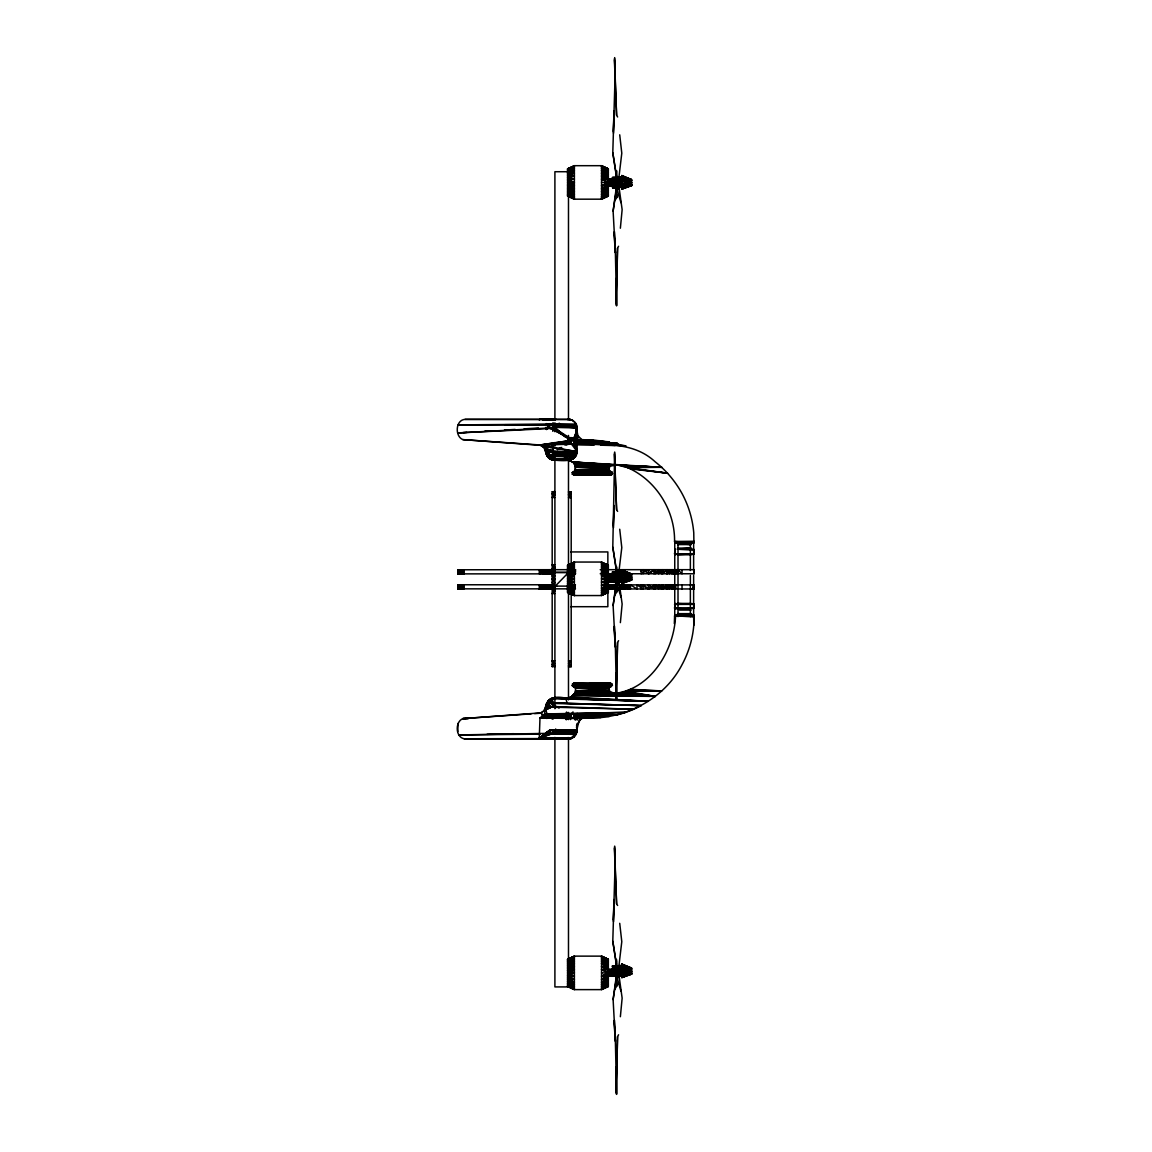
<?xml version="1.0" encoding="UTF-8"?>
<svg xmlns="http://www.w3.org/2000/svg" width="1152" height="1152" viewBox="0 0 1152 1152"><rect width="100%" height="100%" fill="white"/><g stroke="black" fill="none" stroke-linecap="round" stroke-linejoin="round"><path stroke-width="1.5" d="M568.57 586.123L570.96 588.845L572.702 584.77L572.702 588.845L574.229 584.77L575.424 588.845L457.862 588.845L457.862 584.77L552.874 584.77L552.902 588.845L554.486 586.123L554.486 588.845M545.962 573.754L546.71 569.678L546.71 573.754L547.934 569.678L549.547 573.754L549.547 569.678L551.088 573.869L552.902 572.501L552.384 573.869L550.872 569.779L549.389 573.754L548.899 569.678L548.942 573.869L549.49 569.779L551.491 573.754L553.536 569.678L552.773 573.754L552.773 572.386L570.845 572.386L570.989 573.754L572.342 569.678L573.754 573.754L574.906 569.678L575.338 573.754L575.438 569.678L574.114 573.754L574.056 569.678L572.342 573.754L570.989 569.678L568.57 572.501M568.57 569.779L570.931 572.501L552.874 572.501L552.874 573.869L551.362 569.779L551.362 573.869L549.878 569.779L549.245 573.754L548.986 569.678L549.878 573.869L549.878 569.779L551.794 573.754L552.773 572.386L539.266 573.754L539.266 569.678M622.21 445.795L625.723 445.882L600.998 440.813L572.602 440.15L570.845 441.043L570.946 437.544L570.442 442.08L572.342 444.485C601.445 445.147 632.246 440.525 655.214 461.837C666.158 470.477 675.331 481.291 682.027 493.517A100.426 100.426 0 0 1 693.763 532.872L693.907 542.851L678.398 543.499M621.778 175.522L621.763 176.386L631.613 179.611L621.778 175.522L621.85 189.115L631.829 185.515L621.864 188.237L631.742 184.363L608.328 184.19L621.922 182.434L608.328 180.706L621.922 179.539L608.328 179.064L621.922 179.035L621.922 185.832L608.328 185.832L621.922 185.386L608.328 184.19M621.763 178.171L621.763 176.386L631.699 180.763L621.778 180.576L621.763 178.171L631.699 180.763M621.778 569.938L621.835 573.278L631.642 576.576L621.85 578.477L621.85 583.531L631.829 579.931L621.864 582.653L631.742 578.779L621.85 578.477L621.778 569.938L631.613 574.027L621.763 570.816L631.699 575.179L621.778 574.992L631.8 577.382L621.806 580.19L621.85 583.531M631.613 968.112L621.792 964.181L631.584 968.688L621.835 967.363L631.642 970.661L621.85 972.562L621.85 977.616L631.829 974.016L621.864 976.738L631.742 972.864L621.85 972.562L621.778 964.022L631.613 968.112L621.763 964.901L621.778 964.022M621.763 966.672L621.763 964.901L631.699 969.264L621.778 969.077L621.763 966.672L631.699 969.264M674.539 588.96L674.539 584.885L675.562 588.96L675.562 584.885L674.539 588.96L674.323 584.885M674.539 573.754L674.539 569.678L675.562 573.754L675.562 569.678L675.461 573.754L674.539 569.678L674.323 573.754L674.568 569.678M692.107 584.885L694.138 584.885L694.138 588.96L692.107 588.96M600.206 573.754L694.138 573.754L694.138 569.678L600.206 569.678M577.152 723.499L576.389 733.766L574.229 736.704L569.131 738.922L464.198 738.778C455.357 737.266 454.968 721.627 462.902 718.603L541.037 712.858C547.79 709.704 544.91 697.507 554.486 698.026M614.88 86.976L614.693 57.6M614.88 875.477L614.693 846.101M616.55 170.885L616.536 176.112L612.792 152.726L614.866 83.563M616.55 567.043L616.536 570.528L612.792 547.142L614.693 452.016M616.55 959.386L616.536 964.613L612.792 941.227L614.866 872.078M572.458 584.77L573.941 588.845L574.834 584.77L574.819 588.845L573.97 584.77L572.458 588.845L570.946 584.77L571.075 588.845L572.458 584.77L572.515 588.845L570.946 584.77L570.96 588.845L570.946 584.77L575.424 584.77L574.114 588.845L572.515 584.77M619.718 134.813L621.792 153.202L618.394 181.714L616.507 177.235L616.536 170.626M619.718 529.229L621.792 547.618L618.394 576.13L616.507 571.666L616.522 566.698M619.718 923.314L621.792 941.702L618.394 970.214L616.507 965.75L616.522 960.782M552.931 443.174L553.032 454.248L546.955 455.731L544.046 447.725L540.072 444.974L462.902 439.618C454.723 436.522 455.414 419.846 465.048 419.386L568.57 419.386C573.149 419.314 577.21 423.374 577.152 427.954L577.152 451.627C576.691 462.888 561.816 460.57 554.486 460.195C548.453 460.282 544.536 453.989 545.746 448.387L555.797 453.456M553.003 430.862L553.046 422.626M570.427 588.96L570.845 584.885L570.83 588.96L569.131 586.238L569.131 588.96M570.874 457.646L570.845 461.117L573.754 463.018L575.554 466.776L574.718 471.254L572.184 472.608L573.595 475.056L610.69 475.056L612.446 473.486L612.014 472.104L609.221 470.693L575.568 469.786L575.222 465.264L573.754 463.018L661.622 467.294L627.754 467.698L617.918 465.12L572.486 461.995L567.634 459.72M570.816 438.034L570.586 442.858L577.152 451.627L552.341 451.44L545.069 449.338L561.096 455.544M618.566 246.269L617.544 248.155L616.262 303.71M618.566 640.685L617.544 642.571L616.262 698.126M618.566 1034.77L617.544 1036.656L616.262 1092.211M544.334 587.938L539.266 588.96L541.872 584.885L543.456 588.96L543.456 584.885L544.694 588.96L544.694 584.885L545.472 588.96L545.472 584.885L545.746 588.96L545.746 584.885L545.069 588.845L545.069 584.77L544.046 588.845L542.678 584.77L542.678 588.845L540.072 584.77L540.072 588.845M552.773 573.754L552.456 569.678L550.757 573.754L549.734 569.678L549.389 573.754M553.133 719.006L553.162 715.622M572.386 420.264L569.131 419.299L572.386 420.264L575.496 423.029L577.93 435.773L581.789 439.589L600.998 440.813L572.069 440.222L570.845 441.043L571.104 437.587M612.605 187.762L612.605 186.754L621.346 186.394L621.374 187.402L612.605 187.646L621.374 186.739L612.605 187.762L621.374 186.739M612.605 582.192L612.605 581.17L621.346 580.81C617.054 584.41 603.59 580.896 621.374 581.155L612.605 582.062L621.374 581.155M621.374 975.24L612.605 976.262L621.374 975.24L612.605 976.262L612.605 975.254L621.346 974.894L621.374 975.902L612.605 976.147L621.36 975.787L612.605 975.254M616.392 305.15L617.544 248.155M616.392 699.566L617.544 642.571M616.392 1093.651L617.544 1036.656M605.146 443.088L576.547 442.138L609.394 441.806L572.458 440.222L540.072 444.974L542.678 446.386L577.152 451.627L574.819 442.901L577.152 427.954L553.234 425.851L552.341 424.541C549.49 422.611 547.315 428.011 550.858 428.486L573.941 440.582L577.152 451.627L549.85 451.469L549.173 454.219L550.872 455.4L575.424 456.768L570.946 459.864L568.57 460.195L551.088 459.49L572.515 459.23L554.486 460.195M548.899 569.678L548.842 573.754L549.389 569.678L549.49 573.869L550.872 569.779L552.874 573.869L457.862 573.869L457.862 569.779L575.568 569.678L573.826 573.754L572.99 569.678L572.4 573.754L574.114 569.678M553.104 429.926L552.917 425.261L551.794 424.253L549.23 425.016L547.056 429.077M568.57 588.845L570.96 584.77L570.528 588.845L571.075 584.77M549.389 585.907L552.773 584.885L553.277 588.845L553.291 586.123L552.341 588.845L550.872 584.77L549.49 588.845L548.05 584.77L546.955 588.845L546.955 584.77L545.947 588.845M621.331 965.707L612.475 965.952L612.475 966.974L621.346 966.6L621.317 965.592L612.461 966.082L621.346 966.6M579.168 720.648L581.789 718.632L539.986 717.941L544.694 713.952L572.602 713.722L574.056 714.283L574.387 717.12L593.597 717.71C572.242 711.907 582.062 732.384 570.845 738.59L539.266 738.158L539.986 717.941L573.077 718.013L574.387 717.12C616.622 723.11 662.054 703.282 682.027 664.704A100.426 100.426 0 0 0 693.778 625.349L693.648 615.053L677.592 613.642L691.186 613.642M546.898 718.517L544.694 713.952C544.954 700.69 550.67 694.8 565.632 698.141C569.232 698.083 573.379 696.787 575.078 693.317L615.715 693.288C652.306 688.363 674.726 648.446 675.605 614.722L693 614.707L694.066 615.715L693.778 625.349M548.05 569.779L549.475 573.869L548.942 569.779L548.842 573.754L549.23 569.678L550.469 573.754L549.994 569.678M569.131 569.678L569.131 572.386L570.83 569.678L570.845 573.754L572.069 569.678L572.4 573.754L572.386 569.678L570.845 573.754L570.427 569.678L570.845 573.754L575.568 573.754M674.323 623.664L674.611 615.787L675.605 614.722L693.648 615.053L694.138 616.954L674.611 615.787L693.648 615.053L692.208 614.664M613.282 131.386L614.03 111.024L613.498 133.214M613.282 525.816L614.03 505.454L613.498 527.63M613.282 919.901L614.03 899.525L613.498 921.715M457.862 731.462L457.877 724.954M574.056 569.678L574.762 573.754L574.906 569.678M554.285 588.96L552.773 584.885L551.362 588.845L551.362 584.77L549.878 588.845L549.878 584.77L548.986 588.845L549.187 584.77L550.325 588.845M464.198 569.779L464.198 573.869L462.47 569.779L460.915 573.869L460.915 569.779L459.605 573.869L459.605 569.779L458.654 573.869L458.654 569.779L458.064 573.869L457.877 569.779L457.862 573.869L458.064 569.779L458.899 573.869L459.979 569.779L459.979 573.869L461.318 569.779L462.902 573.869L462.902 569.779M570.946 586.123L552.874 586.123L551.866 584.77L551.794 588.96L553.176 586.238L552.456 588.96L550.757 584.885L550.742 588.96L549.389 584.885L548.899 588.96L548.942 584.77L549.49 588.845L550.872 584.77L552.456 588.96L552.456 584.885L553.176 588.96L553.277 586.123L552.73 588.845L552.384 584.77L550.872 588.845M570.845 573.754L570.989 569.678M674.323 588.96L674.957 584.885M552.816 443.318L552.874 451.958L551.362 451.08L549.504 451.786L546.955 455.731L549.475 458.582L554.285 460.094L552.787 459.95L553.118 452.65L550.454 449.582M545.702 588.845L545.947 584.77L546.71 588.96L546.71 584.885L547.934 588.96L549.547 584.885L551.088 588.845L552.902 586.123L552.384 584.77L553.234 588.845M552.974 701.525L552.773 706.306L550.483 707.141C548.251 706.637 548.525 703.066 550.757 702.878L641.131 705.6A100.339 100.339 0 0 1 617.645 714.715L574.056 714.283L609.394 716.414L574.762 715.637L600.998 717.408L574.387 717.12L585.922 717.696M551.534 729.835L553.162 731.693L552.773 733.205L549.979 733.867L548.971 732.73L550.21 729.922L576.994 730.354L549.734 730.181L539.266 738.158L569.131 738.922M548.05 457.301L552.874 460.051L551.362 455.4L549.389 454.637L546.71 455.544L552.773 454.45L553.118 452.65L551.002 451.008L545.702 451.512L549.562 451.57L546.71 455.544L552.787 459.95L553.234 452.765L552.341 451.44L576.936 453.499L553.234 452.765L552.73 454.68L546.955 455.731L552.874 460.051L570.946 459.864L574.114 458.165L549.475 458.582L552.874 460.051L553.234 452.765L576.331 455.256L570.946 459.864L551.088 459.49M545.962 569.678L545.702 573.754L545.962 569.678L546.955 573.869L546.955 569.779L548.05 573.869L547.934 569.678M550.757 573.754L551.016 569.678M553.176 586.238L552.917 588.96L551.794 584.885L549.994 588.96L549.245 584.885L548.986 588.96L548.842 584.885L548.942 588.845M571.147 457.79L570.845 461.117L567.504 460.21L571.09 460.282M620.366 228.226L622.138 209.621L618.278 181.786M620.366 622.642L622.138 604.051L618.278 576.202M620.366 1016.726L622.138 998.136L618.278 970.286M674.568 573.754L674.957 569.678L676.67 573.754L676.67 569.678L677.275 572.386M571.45 454.752L571.781 451.354M575.136 573.754L575.424 571.032M553.234 732.37L551.362 729.734C547.013 729.533 549.634 736.33 552.744 733.334L552.73 730.44L553.234 732.37L556.445 733.478M553.824 702.95L550.354 702.95L549.173 704.002L549.85 706.752L551.362 707.141L553.234 705.456L549.475 699.638L553.018 699.538M613.109 211.061L617.314 183.83L619.315 189.418L617.861 185.746L616.478 186.379L613.109 211.061L615.384 252.806L616.579 305.899L615.931 278.496M613.109 605.477L617.314 578.246L619.315 583.834L617.861 580.162L616.478 580.795L613.109 605.477L615.384 647.222L616.579 700.315L615.931 672.912M613.109 999.562L617.314 972.331L619.315 977.918L617.861 974.246L616.478 974.88L613.109 999.562L615.384 1041.307L616.579 1094.4L615.931 1066.997M575.266 720.187L573.97 714.082L571.075 714.398L567.101 718.07M552.456 588.96L552.874 584.77L552.787 588.96L551.491 584.885L549.547 588.96L549.547 584.885M549.994 588.96L550.483 584.885L549.23 588.96L548.827 584.885L548.899 588.96M573.826 573.754L574.33 569.678M571.493 437.846L570.946 441.115L572.458 440.222L540.072 444.974L577.152 451.627L573.941 440.582L553.032 427.349L550.858 428.486L572.458 440.222L600.998 440.813L573.581 440.381L574.632 443.117L572.342 444.485L574.632 443.117L573.581 440.381L583.776 440.309L572.069 440.222L577.93 435.773L570.845 441.043L571.694 437.774L570.586 442.858L566.165 445.133M618.394 181.714L618.955 177.682L617.89 177.782M618.394 576.13L618.955 572.112L617.89 572.198M618.394 970.214L618.955 966.197L617.89 966.283M457.862 725.299L458.179 723.341M573.826 569.678L573.163 573.754L572.515 569.678L572.112 573.754L573.581 569.678L573.754 573.754L574.632 569.678L574.762 573.754M675.461 554.803L674.539 553.795L675.317 549.144M552.384 588.845L553.291 586.123M552.73 427.781L457.862 432.922L551.362 428.486L553.032 427.349L577.152 427.954L573.97 444.154L540.072 444.974L570.528 442.382L571.09 440.928L573.466 440.338L575.309 434.146M612.446 473.486L572.256 474.12L611.525 474.854L589.55 475.056L610.69 475.056L612.446 473.486L572.184 472.608L612.014 472.104L573.394 471.557L610.69 471.514L574.718 471.254L609.221 470.693L609.35 467.352L610.416 466.099L616.421 464.976L574.718 464.227L575.568 467.194L610.416 466.099L575.222 465.264L615.038 464.933L572.486 461.995L661.622 467.294L625.795 467.006M572.515 459.23L549.475 458.582L552.787 459.95L550.757 455.342L553.032 453.974L552.283 451.411M693.13 584.885L693.13 588.96L694.138 584.885L694.138 588.96L693.648 584.885M693.13 588.96L694.138 584.885M610.69 588.96L611.726 584.885L612.014 588.96L612.13 584.885L611.194 588.96L610.79 584.885L610.085 588.96L609.552 584.885L609.192 588.96L609.005 584.885L608.976 588.96L609.048 584.885L609.221 588.96L610.272 584.885L610.69 588.96L610.69 584.885L612.13 588.96L612.13 584.885L612.634 588.96L613.771 584.885L614.39 588.96L615.715 584.885L616.68 587.606M575.77 430.877L577.152 427.954L573.941 440.582L574.373 443.592L572.342 444.485M462.902 584.77L462.902 588.845L461.318 584.77L461.318 588.845L459.979 584.77L458.899 588.845L458.899 584.77L458.179 588.845L457.862 584.77L458.179 588.845L458.179 584.77L458.654 588.845L458.654 584.77L459.605 588.845L460.915 584.77L462.47 588.845L464.198 584.77L464.198 588.845M552.787 588.96L553.536 586.238M576.23 431.05L577.152 427.954M546.826 713.045L545.746 709.834L552.629 706.493L553.162 704.779L551.491 698.602L553.536 698.17L648.36 701.28L570.989 697.046L569.318 697.637L648.36 701.28L551.491 698.602M567.835 718.157L573.005 711.922M551.794 584.885L550.469 588.96L550.325 584.77L551.866 588.845L552.874 586.123M572.314 438.192L570.946 441.115L572.026 437.774M545.472 569.678L545.702 573.869L545.069 569.779L545.069 573.869L544.046 569.779L542.678 573.869L542.678 569.779L540.072 573.869L540.072 569.779M673.402 584.885L673.402 588.96L671.774 584.885L671.774 588.96L669.47 584.885L669.47 588.96L666.518 584.885L662.832 588.96L658.656 584.885L658.656 588.96L653.933 584.885L653.933 588.96L648.72 584.885L648.72 588.96L643.061 584.885L643.061 588.96L636.998 584.885L636.998 588.96L630.49 584.885L629.122 588.96L629.122 584.885L627.754 588.96L627.754 584.885L625.795 588.96L625.795 584.885L623.909 588.96L623.909 584.885L622.08 588.96L620.352 584.885L619.258 587.606M551.794 588.96L552.773 584.885L552.73 588.845M553.277 731.894L550.858 734.054L543.773 734.112M548.986 569.779L549.187 573.869L549.23 569.678L550.325 573.869L551.866 569.779L551.866 573.869L552.874 572.501M574.646 716.832L572.458 717.998L571.09 717.293L571.075 714.398M550.858 424.166L576.389 424.454L550.858 424.166L549.49 424.886L549.475 427.766M553.867 702.605L546.955 702.49L552.874 703.714L550.354 702.95L546.235 704.29L549.014 705.514L545.702 707.141L549.85 706.752L545.069 708.883L551.362 707.141L545.702 706.709L549.086 704.016L545.962 704.621L550.224 703.008L545.702 706.709L549.245 706.306L545.746 709.834L551.261 707.198L548.842 705.038L545.962 704.621L550.757 702.878L552.787 703.786L547.934 700.949L551.534 702.936L546.71 702.677L552.787 703.786L550.757 702.878L549.389 703.584L548.986 705.83L551.261 707.198L553.234 705.456L551.088 698.731L556.186 698.558M586.67 440.51L572.602 440.15L570.845 441.043L572.026 437.99M576.994 730.354L550.21 729.922L548.971 732.73L551.261 734.098L539.266 738.158L570.83 738.59L575.971 734.414L553.176 731.938L552.773 730.67L576.734 732.442L570.845 738.59L567.547 737.611M552.773 454.45L553.162 453.442L556.286 455.098M552.341 573.869L552.73 569.779M570.946 441.115L572.285 437.818M552.874 584.77L551.088 588.845L551.088 584.77M576.504 725.688L580.018 719.813M570.845 697.104L575.338 692.597L575.568 688.435L572.184 685.613L573.595 683.165L610.69 683.165L612.403 685.382L609.883 686.909L574.718 686.966L608.976 688.306L609.883 686.909L573.394 686.678L611.323 686.592L572.184 685.613L612.403 685.382L572.256 684.101L612.13 683.899L573.595 683.165M577.166 433.685L570.845 441.043L572.213 438.12M575.626 430.79L576.994 427.867M616.651 197.726L618.451 194.098L616.478 186.379L616.651 197.726L614.894 200.549M616.651 592.157L618.451 588.528L616.478 580.795L616.651 592.157L614.894 594.979M616.651 986.242L618.451 982.613L616.478 974.88L616.651 986.242L614.894 989.064M567.504 443.722L571.147 440.712M570.989 697.046L575.338 692.597L609.797 691.56L614.39 693.274L655.214 696.384L625.795 691.214L661.622 690.926L630.49 689.328M675.259 614.894L674.568 616.162L694.066 615.715L678.686 615.038M546.466 429.595L548.309 426.542M570.845 441.043L572.602 438.221M575.424 456.768L546.955 455.731L549.49 454.68L551.362 455.4L549.173 454.219L549.014 452.707L551.362 451.08L545.069 449.338M549.734 730.181L539.266 738.158L572.386 737.957M555.293 427.45L551.362 424.166L549.85 424.57L549.173 427.32L551.362 428.486M574.819 442.901L573.97 444.154L577.152 451.627L574.646 441.389L573.466 440.338M571.09 440.928L564.811 444.888M546.25 429.264L548.237 426.427M546.696 429.149L548.827 426.283L550.742 428.443L554.242 428.803M573.912 734.472L575.971 731.722M574.042 734.386L577.152 730.267L576.634 726.941M554.904 593.568L552.182 593.568L554.904 591.307L552.182 589.349L568.483 572.53L571.205 574.042L568.483 575.885L571.205 579.312L568.483 582.754L571.205 584.582L568.483 586.109L571.205 589.507L568.483 591.422L571.205 593.726L568.483 593.726M568.483 564.912L571.205 564.912L568.483 568.325L571.205 570.067L568.483 572.53L571.205 576.13L568.483 579.312L571.205 582.509L568.483 586.109L571.205 588.571L568.483 590.314L571.205 593.726M568.483 572.53L571.205 569.131L568.483 567.202L571.205 564.912M554.904 708.71L554.904 572.53L552.182 575.942L554.904 579.326L552.182 582.365L554.904 586.109L552.182 584.424L554.904 582.696L552.182 579.154L554.904 575.798L552.182 573.883L554.904 572.53L552.182 569.909L554.904 568.224L552.182 564.739L554.904 564.739M552.182 593.568L554.904 590.213L552.182 588.398M613.944 232.315L615.384 252.806L614.477 231.682M613.944 626.746L615.384 647.222L614.477 626.098M613.944 1020.83L615.384 1041.307L614.477 1020.182M539.266 420.062L539.971 419.27L556.042 419.27M675.562 609.106L674.539 608.083L675.461 603.418M574.56 734.558L576.979 731.938M693.187 609.106L694.138 608.083L694.138 604.339L693.13 603.418M573.336 457.315L570.946 459.864L564.379 457.92M554.904 497.491L552.182 497.491L554.904 494.741L552.182 493.747L554.904 492.682L552.182 491.774L552.182 666.533L554.904 666.778M552.182 497.491L554.904 494.755L552.182 493.747L554.904 492.696L552.182 491.774L554.904 491.53M693.13 554.803L694.138 553.781L693.648 549.259L694.138 550.138L678.744 549.331M555.682 729.245L552.614 733.392L539.266 738.158L550.21 729.922M565.79 719.496L572.602 713.722L625.723 712.339L544.694 713.952L571.334 714.125L566.453 719.741M555.826 729.302L552.773 733.205L556.056 734.184M576.389 733.766L570.931 738.504L568.57 738.835L572.702 737.77L574.229 736.704L570.931 738.504L567.648 738.562M640.642 571.306L643.061 569.678L648.72 573.754L653.933 569.678L653.933 573.754L658.656 569.678L658.656 573.754L662.832 569.678L662.832 573.754L666.518 569.678L666.518 573.754L669.47 569.678L669.47 573.754L671.774 569.678L671.774 573.754L673.402 569.678L673.402 573.754M682.027 569.678L682.027 573.754L677.765 569.678L677.765 573.754L672.912 569.678L667.512 573.754L667.512 569.678L661.622 573.754L661.622 569.678L655.214 573.754L655.214 569.678L648.36 573.754L648.36 569.678L641.131 573.754L641.131 569.678M549.086 730.915L539.266 738.158L548.971 732.73M575.424 735.422L570.931 738.504L567.403 738.504M553.997 571.334L552.182 568.958L554.904 567.086L552.182 564.739M546.955 455.731L549.173 454.219L545.947 452.966L551.002 451.008M641.131 588.96L641.131 584.885L648.36 588.96L655.214 584.885L661.622 588.96L661.622 584.885L667.512 588.96L667.512 584.885L672.912 588.96L672.912 584.885L675.346 586.93M557.352 449.309L560.333 447.538M570.946 714.571L572.458 713.678M549.562 451.57L545.962 453.6L548.856 452.923L549.389 454.637M534.686 713.621L540.072 713.246L542.678 711.835M550.872 455.4L553.032 454.248L576.331 455.256L550.872 455.4L554.299 455.4M572.458 444.542L574.632 443.39M550.858 729.734L548.942 731.894L551.362 734.054L549.187 732.902L548.986 731.419L550.858 729.734L552.874 730.613L551.362 729.734M557.309 449.683L561.73 447.408M574.373 595.555L567.576 592.142L574.373 595.253L567.576 591.365L574.373 594.302L567.576 590.126L574.373 592.747L567.576 589.205L574.373 590.659L567.576 587.549L574.373 588.096L567.576 583.978L574.373 585.202L567.576 581.472L574.373 582.048L567.576 578.794L574.373 575.496L567.576 574.142L574.373 572.371L567.576 571.954L574.373 569.477L567.576 570.038L574.373 566.957L567.576 568.195L574.373 564.883L567.576 566.568L574.373 563.328L567.576 565.56L574.373 562.378L567.576 566.021L574.373 563.328L567.576 567.029L574.373 564.883L567.576 568.368L574.373 566.957L567.576 570.37L574.373 569.477L567.576 572.918L574.373 572.371L567.576 575.726L574.373 575.496L567.576 576.36L574.373 578.765L567.576 581.17L574.373 582.048L567.576 583.445L574.373 585.202L567.576 585.59L574.373 588.096L567.576 588.398L574.373 592.747L567.576 590.53L574.373 594.302L567.576 591.552L574.373 595.253L567.576 592.171L574.373 595.555L601.546 595.555L608.328 592.387L608.328 565.214L601.546 562.046L574.373 562.046L567.576 565.214L567.576 592.387L574.373 595.555L574.373 562.046L567.576 565.214M608.328 986.371L601.546 989.294L608.328 985.781L601.546 988.358L608.328 984.658L601.546 986.832L608.328 983.002L601.546 984.744L608.328 980.827L601.546 982.195L608.328 978.35L601.546 979.315L608.328 975.701L621.922 976.262L621.922 969.48L601.546 969.581L608.328 972.878L601.546 976.162L621.922 975.83L608.328 975.83L601.546 979.243L608.328 978.437L601.546 982.138L608.328 980.87L601.546 984.658L608.328 983.002L601.546 986.832L608.328 984.658L601.546 988.358L608.328 985.781L601.546 989.294L608.328 986.386L601.546 989.626L574.373 989.626L567.576 986.458L567.576 959.285L574.373 956.131L601.546 956.131L608.328 959.357L608.328 986.386L601.546 989.626L601.546 956.131L608.328 959.371L601.546 956.462L608.328 959.962L601.546 957.427L608.328 961.142L601.546 958.925L608.328 962.784L601.546 961.085L608.328 964.93L601.546 963.547L608.328 967.349L601.546 966.514L608.328 969.998L621.922 971.122L608.328 972.878L601.546 976.147L621.922 974.635L608.328 972.878L601.546 969.595L621.922 969.984L608.328 971.208L621.922 971.122L608.328 971.15L621.922 972.878L608.328 974.635L621.922 975.758L608.328 976.262L621.922 976.262L631.858 973.44L621.806 974.275L621.85 977.616M608.328 195.926L601.546 199.181L574.373 199.181L567.576 196.013L567.576 168.84L574.373 165.686L601.546 165.686L608.328 168.912L608.328 195.941L601.546 199.181L601.546 165.686L608.328 168.926L601.546 166.003L608.328 169.517L601.546 166.982L608.328 170.654L601.546 168.552L608.328 172.339L601.546 170.64L608.328 174.499L601.546 173.16L608.328 176.918L601.546 176.069L608.328 179.554L621.922 179.539L608.328 179.51L621.922 180.677L608.328 182.434L601.546 185.702L608.328 185.285L601.546 188.87L608.328 187.992L601.546 191.765L608.328 190.44L601.546 194.299L608.328 192.557L601.546 196.301L608.328 194.213L601.546 197.914L608.328 195.336L601.546 198.85L608.328 195.941L601.546 198.85L608.328 195.35L601.546 197.885L608.328 194.213L601.546 196.387L608.328 192.47L601.546 194.299L608.328 190.44L601.546 191.765L608.328 187.992L601.546 188.87L608.328 185.285L601.546 185.717L608.328 182.434L621.922 184.19L631.642 182.16L621.835 178.848L631.584 180.187L621.792 175.68L631.613 179.611M608.328 592.387L601.546 595.21L608.328 592.07L601.546 594.259L608.328 591.192L601.546 592.704L608.328 589.752L601.546 590.645L608.328 587.866L601.546 588.125L608.328 585.547L601.546 585.216L608.328 582.955L601.546 582.091L608.328 580.176L601.546 578.822L608.328 577.325L601.546 575.539L608.328 574.574L601.546 572.4L608.328 571.968L601.546 569.506L608.328 569.693L601.546 566.942L608.328 567.778L601.546 564.84L608.328 566.381L601.546 563.299L608.328 565.531L601.546 562.349L608.328 565.214M601.546 595.21L608.328 592.099L601.546 594.259L608.328 591.235L601.546 592.704L608.328 589.824L601.546 590.645L608.328 587.894L601.546 588.125L608.328 585.576L601.546 585.216L608.328 582.998L601.546 582.091L608.328 580.19L601.546 578.822L608.328 577.339L601.546 575.539L608.328 574.589L601.546 572.4L608.328 571.982L601.546 569.506L608.328 569.693L601.546 566.942L608.328 567.821L601.546 564.84L608.328 566.395L601.546 563.299M568.051 439.2L570.787 441.36L553.234 425.851L576.979 426.298L552.341 424.541L553.234 425.851L559.368 423.274M567.576 168.84L574.373 166.003L567.576 169.675L574.373 166.982L567.576 170.741L574.373 168.552L567.576 172.051L574.373 170.64L567.576 173.678L574.373 173.16L567.576 175.637L574.373 176.069L567.576 177.869L574.373 179.165L567.576 180.101L574.373 182.434L567.576 184.81L574.373 185.717L567.576 187.07L574.373 188.87L567.576 189.202L574.373 191.765L567.576 191.189L574.373 194.299L567.576 193.075L574.373 196.301L567.576 194.674L574.373 197.885L567.576 195.667L574.373 198.85L567.576 195.206L574.373 197.914L567.576 194.198L574.373 196.387L567.576 192.802L574.373 194.299L567.576 190.93L574.373 191.693L567.576 188.352L574.373 188.798L567.576 185.501L574.373 185.702L567.576 182.434L574.373 182.434L567.576 179.755L574.373 179.136L567.576 177.206L574.373 175.997L567.576 174.859L574.373 173.102L567.576 172.786L574.373 170.554L567.576 171.115L574.373 168.48L567.576 169.891L574.373 166.954L567.576 169.128L574.373 165.686L574.373 199.181L567.576 196.013M567.576 959.285L574.373 956.448L567.576 960.12L574.373 957.427L567.576 961.186L574.373 958.997L567.576 962.496L574.373 961.085L567.576 964.123L574.373 963.605L567.576 966.082L574.373 966.514L567.576 968.314L574.373 969.595L567.576 970.531L574.373 972.878L567.576 975.254L574.373 976.162L567.576 977.515L574.373 979.315L567.576 979.646L574.373 982.195L567.576 981.634L574.373 984.744L567.576 983.246L574.373 986.832L567.576 985.118L574.373 988.315L567.576 986.098L574.373 989.294L567.576 985.651L574.373 988.358L567.576 984.643L574.373 986.832L567.576 983.52L574.373 984.658L567.576 981.374L574.373 982.138L567.576 978.797L574.373 979.243L567.576 975.946L574.373 976.147L567.576 972.878L574.373 972.878L567.576 970.2L574.373 969.581L567.576 967.637L574.373 966.427L567.576 965.304L574.373 963.547L567.576 963.23L574.373 960.998L567.576 961.56L574.373 958.925L567.576 960.336L574.373 957.384L567.576 959.573L574.373 956.131L574.373 989.626L567.576 986.458M631.829 185.515L621.835 188.957L621.806 185.774L631.858 184.925L621.85 189.115M631.8 577.382L621.792 577.67L621.806 580.19L631.858 579.341L621.835 583.373L631.829 579.931M631.858 973.44L621.835 977.458L631.829 974.016M540.072 713.246L541.037 712.858L543.01 715.81M579.168 437.573L572.069 440.222L583.776 440.309L569.765 440.294M568.483 666.95L571.205 666.691L571.205 491.933L568.483 492.854L571.205 493.906L568.483 494.914L571.205 497.65L568.483 497.65M553.234 425.851L559.67 423.619M571.205 493.906L568.483 494.827L571.205 497.65M549.504 451.786L545.947 452.966L548.942 453.24L549.49 454.68M542.65 587.938L539.266 588.96L539.266 584.885M545.962 704.621L549.389 703.584M621.821 187.776L631.858 184.925M631.642 576.576L621.85 575.798L608.328 577.037L621.922 578.794L608.328 578.736L621.922 580.392L608.328 580.464L621.922 581.688L608.328 582.192L621.922 582.192L631.858 579.341M631.8 182.952L621.806 185.774L621.778 180.576L631.8 182.952L621.792 183.24M631.8 971.467L621.806 974.275L621.778 969.077L631.8 971.467L621.792 971.741M621.302 573.509L612.533 575.698L621.317 575.338L612.562 577.728L621.317 577.368L621.331 579.283L612.576 579.658L612.49 574.402L621.36 574.027L621.374 575.957L612.547 578.347L612.576 580.176L621.374 579.816L621.302 573.509L612.504 573.883L612.547 578.347L621.374 577.987L612.576 580.176M621.374 970.042L612.547 972.432L612.576 974.261L621.374 973.901L621.374 972.072L612.547 972.432L612.518 970.402L621.36 968.112L621.374 970.042L612.518 970.402M545.702 706.709L548.986 705.83M612.576 185.227L621.317 182.952L621.302 179.093L612.504 179.453L612.533 181.282L621.317 180.922L612.562 183.312L621.317 182.952L621.331 184.867L612.576 185.227L612.49 179.971L621.36 179.611L621.374 185.386L612.576 185.746L612.518 181.901L621.36 179.611M612.576 579.658L621.317 577.368M612.576 973.742L621.317 971.453L621.302 967.594L612.504 967.968L612.533 969.782L621.317 969.422L612.562 971.813L621.317 971.453L621.331 973.368L612.576 973.742L612.49 968.486L621.36 968.112M621.36 574.027L612.518 576.317L621.374 575.957M612.533 181.282L621.302 179.093M612.533 969.782L621.302 967.594M612.576 185.746L621.374 183.557L612.547 183.931L621.374 181.526L612.518 181.901M612.576 974.261L621.374 972.072M568.483 569.765L571.205 569.131M621.864 186.466L631.742 184.363M621.864 580.882L631.742 578.779M621.864 974.966L631.742 972.864M552.182 589.349L554.904 588.816M567.202 703.08L565.632 698.141L552.787 698.27L554.285 698.126M569.16 440.165L581.789 439.589M612.49 178.114L621.317 177.077L621.346 178.099L612.475 178.459L612.475 177.451L621.317 177.077L612.461 177.581L621.346 178.099M612.49 572.53L621.317 571.507L621.346 572.515L612.475 572.89L612.475 571.867L621.317 571.507L612.461 571.997L621.346 572.515M612.49 966.614L621.317 965.592L612.475 965.952M546.235 704.29L549.173 704.002M549.014 452.707L545.947 452.966L551.362 451.08L545.702 451.08M621.922 184.19L608.328 185.314L621.922 185.832M608.328 581.688L621.922 580.55L608.328 580.392L621.922 578.794L608.328 578.794L621.922 577.195L608.328 577.037L621.922 577.037L608.328 575.885L621.922 575.395L621.922 582.192L608.328 581.731L621.922 582.192M623.909 691.805L655.214 696.384L615.715 693.288L575.078 693.317L609.797 691.56L608.976 688.306L575.568 691.042L575.078 693.317L632.059 695.491M574.718 464.227L613.195 465.077L575.338 465.624L610.416 466.099L575.554 466.776L609.35 467.352L575.568 469.786L608.976 469.08M678.254 549L691.186 548.093L677.592 548.093M468.288 718.574L462.902 718.603L531.101 713.866M679.363 610.013L689.962 609.336M463.234 432.59L466.819 432.374M484.718 431.28L490.09 430.949M504.418 430.07L515.16 429.408M524.102 428.861L538.43 427.982M545.587 427.536L549.173 427.32M542.65 419.861L552.773 419.27M677.246 609.005L694.138 608.083L674.539 608.083L689.803 608.918M692.208 549.115L693.648 549.259L694.138 553.781L677.16 554.717L691.358 554.803M539.986 717.941L570.571 716.688L571.579 717.811L581.789 718.632L571.147 717.509L570.845 714.614L566.424 712.152M621.922 179.035L601.546 179.165L608.328 182.434L601.546 179.136L608.328 179.554L601.546 175.997L608.328 176.918L601.546 173.16L608.328 174.499L601.546 170.64L608.328 172.339L601.546 168.552L608.328 170.698L601.546 166.954L608.328 169.517L601.546 166.018L608.328 168.912M540.072 444.974L571.075 443.822L570.528 442.382M569.189 440.266L572.602 440.15M609.062 690.062L575.568 691.042L609.797 691.56M544.536 419.918L555.077 419.659M487.051 734.299L513.691 733.694M552.874 738.835L556.157 738.778M549.49 733.334L458.654 734.933L540.216 734.155M594.965 475.07L611.525 474.854L573.595 475.056M694.138 541.267L674.568 541.469L674.957 543.067L693.907 542.851L674.568 541.469C675.072 510.552 656.122 480.211 627.754 467.698L667.512 473.184L630.49 468.893M462.902 718.603L468.216 718.546M567.547 717.336L571.09 717.293L570.528 715.838M678.816 614.851L693 614.707L678.298 614.664M583.776 717.926L573.077 718.013L576.115 719.338M551.362 424.166L458.064 424.872L549.49 424.886M613.195 465.077L575.338 465.624M674.539 604.426L694.138 604.339L677.16 603.504M567.072 718.027L572.458 717.998M504.85 424.714L549.85 424.57M567.576 578.794L574.373 578.765M678.586 609.134L690.509 609.106L677.218 609.106M589.55 683.165L610.69 683.165M575.568 688.435L608.976 688.306M585.922 440.525L593.597 440.51M605.534 443.534L574.373 443.592L593.842 444.456M614.189 443.52L617.645 443.506L576.432 441.634M677.102 549.144L691.402 549.115M556.718 738.533L464.198 738.778L556.358 738.835M621.922 969.48L608.328 969.509L631.642 970.661M601.546 182.434L621.922 182.434M678.398 543.557L690.394 543.557M677.592 544.579L691.186 544.579L678.283 543.672M678.298 549.115L690.48 549.115M570.643 551.938L607.853 551.938L607.853 606.701L570.643 606.701M674.539 553.795L694.138 553.781M621.922 575.395L608.328 575.395L621.922 575.914L621.835 573.278L631.584 574.603L621.792 570.096L631.613 574.027M552.182 579.154L554.904 579.154M568.483 579.312L571.205 579.312M607.19 584.885L617.645 584.885M618.696 584.885L676.152 584.885M677.218 584.885L691.373 584.885M552.773 586.238L556.718 586.238M567.504 586.238L570.845 586.238L569.318 588.96L569.318 586.238L567.504 588.96L567.504 586.238L574.373 588.096M607.19 588.96L616.133 588.96M618.696 588.96L676.152 588.96M677.218 588.96L691.402 588.96M677.218 603.418L691.358 603.418M552.182 660.816L554.904 663.552L552.182 664.56L554.904 665.611L552.182 666.533L554.904 665.611L552.182 664.56L554.904 663.552L552.182 660.816L554.904 660.816M568.483 660.974L571.205 660.974L568.483 663.725L571.205 664.733L568.483 665.784L571.205 666.691M601.546 972.878L621.922 972.878M608.328 974.635L621.922 974.635M465.048 419.386L569.779 419.472L572.702 420.451M596.894 467.294L609.35 467.352M678.643 549.173L690.322 549.245M576.374 441.576L609.394 441.806L573.581 440.381M678.254 609.12L690.048 609.206M573.149 695.736L632.016 696.197M639.158 696.254L649.858 696.341M567.662 698.328L572.515 698.99M555.394 419.443L539.971 419.27L555.322 419.746M567.403 419.587L570.83 419.63M627.754 690.523L661.622 690.926L629.122 689.976M546.71 455.544L553.838 455.63M573.754 695.203L655.214 696.384L622.08 692.294M614.39 693.274L575.338 692.597L655.214 696.384L620.352 692.698M549.475 699.638L552.989 699.71M567.648 698.299L570.946 698.357M553.536 460.051L551.491 459.619L555.077 459.706M574.272 694.627L631.829 695.866M640.829 696.067L649.814 696.269L639.187 695.765M572.602 713.722L617.645 714.715M576.734 732.442L553.176 731.938L552.614 733.392L575.971 734.414L549.979 733.867M623.909 466.416L661.622 467.294L617.918 465.12M572.256 474.12L610.69 475.056M550.483 707.141L633.571 709.286L552.629 706.493M594.173 445.018L573.134 444.427L570.989 443.779L570.442 442.08M601.186 445.205L615.211 445.594M674.957 543.067L690.48 543.514M574.718 693.994L655.214 696.384L618.696 693M553.032 453.974L556.632 454.09M614.074 443.39L617.645 443.506L576.418 443.131L625.723 445.882L622.181 445.723M551.491 459.619L555.034 459.734M553.536 698.17L648.36 701.28L567.504 698.011M622.08 465.926L661.622 467.294L619.517 465.365M600.926 444.773L615.096 445.406M551.534 702.936L546.71 702.677L641.131 705.6L552.456 703.426L553.162 704.779M612.605 186.754L621.36 187.272M612.605 581.17L621.36 581.702M678.672 609.264L691.186 610.056M462.902 439.618L541.037 445.363L552.874 451.958L552.341 443.578M621.85 181.382L631.642 182.16M617.155 693.187L655.214 696.384M568.483 491.688L571.205 491.933M629.122 468.245L667.512 473.184M568.57 419.386L570.931 419.717M568.483 588.874L571.205 589.507M621.763 572.587L631.699 575.179M552.182 568.958L554.904 569.707M552.874 454.507L556.157 455.486M550.469 424.166L552.614 424.829L549.288 423.634M567.576 588.398L574.373 590.659M621.821 176.846L631.584 180.187M621.821 571.277L631.584 574.603M621.821 965.362L631.584 968.688M569.318 460.584L570.989 461.174M559.714 455.645L553.291 453.24L550.872 451.08M566.136 458.05L570.946 459.864L566.021 457.704M559.584 734.198L552.773 730.67M608.328 959.371L601.546 956.448L608.328 959.947L601.546 957.384L608.328 961.085L601.546 958.997L608.328 962.77L601.546 960.998L608.328 964.858L601.546 963.605L608.328 967.334L601.546 966.427L608.328 969.998M552.773 706.306L555.797 707.688M566.323 712.541L570.845 714.614L570.499 719.597L570.442 716.155L571.579 717.811M553.162 453.442L556.358 454.939M544.046 447.725L552.874 451.958L548.51 449.568M546.394 423.59L549.23 425.016M567.835 459.59L570.845 461.117L570.845 457.618M553.234 705.456L556.186 706.982M542.678 446.386L545.587 447.97M547.934 457.272L552.787 459.95M554.645 705.6L559.066 708.062M552.874 703.714L548.05 700.934L550.354 702.95M550.339 450.029L552.773 451.915L550.469 449.741M551.794 424.253L553.032 427.075L550.742 428.443L553.162 426.542L551.794 424.253L553.162 426.542L552.773 431.035M553.032 427.349L565.33 437.054M551.909 702.965L553.032 703.973M567.504 569.678L569.318 572.386L569.318 569.678L570.845 572.386M541.037 712.858L542.822 715.925M614.39 59.818L616.594 115.2L617.616 116.971M614.39 454.248L616.594 509.616L617.616 511.387M614.39 848.333L616.594 903.701L617.616 905.472M549.49 569.779L550.872 573.869L550.742 569.678M551.794 573.754L550.469 569.678L550.325 573.869M618.451 194.098L620.986 202.723M618.451 588.528L620.986 597.139M618.451 982.613L620.986 991.224M570.946 573.869L570.528 569.779L570.787 572.501M576.518 726.912L577.152 730.267M612.792 152.726L616.507 177.235M612.792 547.142L616.507 571.666M612.792 941.227L616.507 965.75M574.819 715.32L575.338 718.632M570.787 586.123L571.09 588.845L570.96 584.77L571.09 588.845M549.389 584.885L549.734 588.96L550.757 584.885L551.016 588.96M551.909 715.522L552.024 718.934M614.52 58.363L616.594 115.2M614.52 452.779L616.594 509.616M614.52 846.864L616.594 903.701M552.73 454.68L552.874 460.051M614.909 92.102L614.938 97.214M614.909 880.603L614.938 885.715M552.672 715.133L552.701 718.589M694.138 569.678L694.138 573.754M693.634 542.822L693.634 570.499M693.634 575.41L693.634 616.622M690.365 542.822L690.365 570.499M690.365 575.41L690.365 616.622M682.027 584.885L682.027 588.96M678.01 542.822L678.01 616.622M675.461 584.885L675.461 588.96M674.957 569.678L674.957 573.754M674.755 542.822L674.755 616.622M672.912 569.678L672.912 573.754M666.518 584.885L666.518 588.96M662.832 584.885L662.832 588.96M655.214 584.885L655.214 588.96M648.72 569.678L648.72 573.754M648.36 584.885L648.36 588.96M643.061 569.678L643.061 573.754M630.49 584.885L630.49 588.96M622.08 584.885L622.08 588.96M620.352 584.885L620.352 588.96M615.715 584.885L615.715 588.96M601.546 562.046L601.546 595.555M577.152 713.362L577.152 720.13M574.229 584.77L574.114 588.845M573.941 584.77L573.97 588.845M570.643 564.307L570.643 594.331M568.483 419.299L568.483 171.72L554.904 171.72L554.904 419.184M568.483 435.442L568.483 444.413M568.483 458.77L568.483 699.869M568.483 712.426L568.483 719.597M568.483 730.368L568.483 733.954M568.483 737.539L568.483 986.918L554.904 986.918L554.904 737.41M554.904 422.77L554.904 431.726M554.904 442.483L554.904 446.083M554.904 451.44L554.904 571.162M554.904 730.224L554.904 733.824M551.491 569.678L551.491 573.754M551.491 584.885L551.491 588.96M551.088 569.779L551.088 573.869M549.187 584.77L549.23 588.96M548.05 584.77L547.934 588.96M545.947 584.77L545.702 588.96M544.046 569.779L544.046 573.869M544.046 584.77L544.046 588.845M541.872 584.885L541.872 588.96M462.47 569.779L462.47 573.869M462.47 584.77L462.47 588.845M461.318 569.779L461.318 573.869M460.915 584.77L460.915 588.845M459.979 584.77L459.979 588.845M459.605 584.77L459.605 588.845M458.899 569.779L458.899 573.869M458.179 573.869L458.179 569.779L457.877 573.869M458.064 584.77L457.862 588.845M552.787 572.386L552.456 573.754L552.787 572.386M571.334 714.125L570.571 716.688L541.872 717.005L570.499 715.363L543.456 715.666L571.334 714.125M574.373 956.448L567.576 959.573L574.373 956.462M611.194 692.582L575.078 693.317L612.634 693.043L575.338 692.597L611.194 692.582M621.922 180.677L608.328 180.763L621.922 180.677M621.922 185.314L608.328 185.386L621.922 185.386M556.272 698.155L552.902 698.17L556.186 698.213M621.922 575.914L608.328 575.914L621.922 575.914M572.112 573.754L572.069 569.678L572.069 573.754"/></g></svg>
